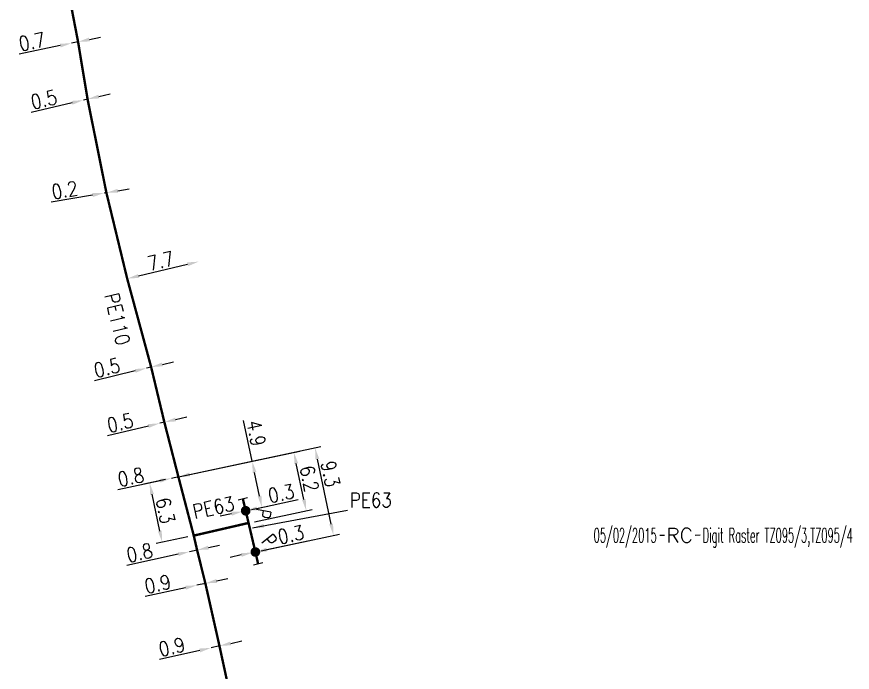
# Model space of a CAD drawing. Header units: millimetres. Extents: x 145011 to 146000, y 128282 to 128813.
# Drawn here: x 145451.4 to 145538.3, y 128474.4 to 128542.6 of the extents above; entities that cross this region are included whole.
import ezdxf
from ezdxf.enums import TextEntityAlignment as Align

# ---------------------------------------------------------------- set-up
doc = ezdxf.new("R2010")
doc.units = ezdxf.units.MM
doc.header["$PDMODE"] = 34
doc.linetypes.add('L_100_PE', pattern=[14, 10, -1.5, 1, -1.5])
doc.layers.get('0').update_dxf_attribs({"linetype": 'CONTINUOUS'})
doc.layers.get('DEFPOINTS').update_dxf_attribs({"linetype": 'CONTINUOUS'})
for name, color, linetype in [('L_140', 3, 'CONTINUOUS'), ('L_300', 7, 'CONTINUOUS'), ('L_340', 7, 'CONTINUOUS'), ('L_910', 7, 'CONTINUOUS')]:
    doc.layers.add(name, color=color, linetype=linetype)
doc.styles.add('G_ROMANS', font='ROMANS.SHX', dxfattribs={"width": 0.75})
doc.styles.get("Standard").update_dxf_attribs({"font": 'romans.shx', "width": 0.85})
doc.dimstyles.get("Standard").update_dxf_attribs({"dimtxt": 1.5, "dimasz": 1.2, "dimexe": 0.625, "dimexo": 0.625, "dimgap": 0.25, "dimtad": 1, "dimdec": 1, "dimzin": 0, "dimdsep": 46, "dimtxsty": 'Standard', "dimcen": -0.5, "dimadec": 0, "dimazin": 0, "dimtfac": 1, "dimtdec": 1, "dimtmove": 0, "dimatfit": 3, "dimfxl": 0, "dimtolj": 1, "dimtzin": 0, "dimarcsym": 0})

# ---------------------------------------------------------------- blocks, each defined once
blk = doc.blocks.new('L_340_07')
at = {"color": 0, "linetype": 'Continuous', "const_width": 0.25, "flags": 128}
blk.add_lwpolyline([(0, 0), (1.25, 0)], dxfattribs=at)
at = {"color": 0, "linetype": 'Continuous', "flags": 128}
blk.add_lwpolyline([(1.25, -0.5), (1.25, 0.5)], dxfattribs=at)
at = {"color": 0, "linetype": 'Continuous', "style": 'G_ROMANS', "width": 0.75, "flags": 3}
for tag, p in [('DEF_LEG', (0.723, -3.465)), ('DEF_COUP', (0.723, -5.965)), ('DEF_TYPE', (0.723, -8.465))]:
    blk.add_attdef(tag, text='', height=1.2, dxfattribs=at).set_placement(p, align=Align.MIDDLE)
blk = doc.blocks.new('L_300_12')
at = {"color": 0, "linetype": 'Continuous', "const_width": 0.497, "flags": 128}
blk.add_lwpolyline([(-0.252, 0, 1), (0.252, 0, 1)], format="xyb", close=True, dxfattribs=at)
at = {"color": 0, "linetype": 'Continuous', "style": 'G_ROMANS', "width": 0.75}
blk.add_text('P', height=1.5, dxfattribs=at).set_placement((0, 1.85), align=Align.MIDDLE)
at = {"color": 0, "linetype": 'Continuous', "style": 'G_ROMANS', "width": 0.75, "flags": 3}
for tag, p in [('DEF_LEG', (0, -5)), ('DEF_COUP', (0, -7.5)), ('DEF_TYPE', (0, -10))]:
    blk.add_attdef(tag, text='', height=1.2, dxfattribs=at).set_placement(p, align=Align.MIDDLE)
blk = doc.blocks.new('*D140')
at = {"layer": 'DEFPOINTS', "color": 0, "linetype": 'Continuous', "transparency": 16777216}
for p in [(145471.569, 128476.963), (145471.569, 128476.963), (145472.447, 128477.162)]:
    blk.add_point(p, dxfattribs=at)
at = {"layer": 'L_140', "color": 0, "linetype": 'Continuous', "lineweight": -2, "transparency": 16777216}
for p, q in [((145473.617, 128477.428), (145474.787, 128477.693)), ((145472.447, 128477.162), (145471.569, 128476.963)), ((145470.399, 128476.697), (145466.195, 128475.743))]:
    blk.add_line(p, q, dxfattribs=at)
at = {"layer": 'L_140', "color": 0, "linetype": 'Continuous', "transparency": 16777216}
for points in [[(145470.354, 128476.892), (145470.443, 128476.502), (145471.569, 128476.963)], [(145473.573, 128477.623), (145473.661, 128477.233), (145472.447, 128477.162)]]:
    blk.add_solid(points, dxfattribs=at)
at = {"layer": 'L_140', "color": 0, "linetype": 'Continuous', "transparency": 16777216, "insert": (145467.49, 128477.063), "char_height": 1.5, "attachment_point": 5, "rotation": 12.78547}
blk.add_mtext('\\A1;0.9', dxfattribs=at)
blk = doc.blocks.new('*D141')
at = {"layer": 'DEFPOINTS', "color": 0, "linetype": 'Continuous', "transparency": 16777216}
for p in [(145470.103, 128483.47), (145470.103, 128483.47), (145470.982, 128483.663)]:
    blk.add_point(p, dxfattribs=at)
at = {"layer": 'L_140', "color": 0, "linetype": 'Continuous', "lineweight": -2, "transparency": 16777216}
for p, q in [((145472.154, 128483.919), (145473.327, 128484.176)), ((145468.931, 128483.213), (145464.72, 128482.291)), ((145470.982, 128483.663), (145470.103, 128483.47))]:
    blk.add_line(p, q, dxfattribs=at)
at = {"layer": 'L_140', "color": 0, "linetype": 'Continuous', "transparency": 16777216}
for points in [[(145472.112, 128484.115), (145472.197, 128483.724), (145470.982, 128483.663)], [(145468.888, 128483.409), (145468.974, 128483.018), (145470.103, 128483.47)]]:
    blk.add_solid(points, dxfattribs=at)
at = {"layer": 'L_140', "color": 0, "linetype": 'Continuous', "transparency": 16777216, "insert": (145466.025, 128483.6), "char_height": 1.5, "attachment_point": 5, "rotation": 12.35605}
blk.add_mtext('\\A1;0.9', dxfattribs=at)
blk = doc.blocks.new('*D142')
at = {"layer": 'DEFPOINTS', "color": 0, "linetype": 'Continuous', "transparency": 16777216}
for p in [(145469.339, 128486.956), (145469.339, 128486.956), (145470.12, 128487.127)]:
    blk.add_point(p, dxfattribs=at)
at = {"layer": 'L_140', "color": 0, "linetype": 'Continuous', "lineweight": -2, "transparency": 16777216}
for p, q in [((145471.293, 128487.384), (145472.465, 128487.641)), ((145468.167, 128486.699), (145462.808, 128485.525)), ((145470.12, 128487.127), (145469.339, 128486.956))]:
    blk.add_line(p, q, dxfattribs=at)
at = {"layer": 'L_140', "color": 0, "linetype": 'Continuous', "transparency": 16777216}
for points in [[(145471.25, 128487.579), (145471.335, 128487.189), (145470.12, 128487.127)], [(145468.124, 128486.895), (145468.21, 128486.504), (145469.339, 128486.956)]]:
    blk.add_solid(points, dxfattribs=at)
at = {"layer": 'L_140', "color": 0, "linetype": 'Continuous', "transparency": 16777216, "insert": (145464.143, 128486.841), "char_height": 1.5, "attachment_point": 5, "rotation": 12.35728}
blk.add_mtext('\\A1;0.8', dxfattribs=at)
blk = doc.blocks.new('*D143')
at = {"layer": 'DEFPOINTS', "color": 0, "linetype": 'Continuous', "transparency": 16777216}
for p in [(145467.442, 128494.58), (145467.442, 128494.58), (145468.176, 128494.736)]:
    blk.add_point(p, dxfattribs=at)
at = {"layer": 'L_140', "color": 0, "linetype": 'Continuous', "lineweight": -2, "transparency": 16777216}
for p, q in [((145469.35, 128494.985), (145470.523, 128495.234)), ((145466.268, 128494.331), (145461.885, 128493.401)), ((145468.176, 128494.736), (145467.442, 128494.58))]:
    blk.add_line(p, q, dxfattribs=at)
at = {"layer": 'L_140', "color": 0, "linetype": 'Continuous', "transparency": 16777216}
for points in [[(145469.308, 128495.18), (145469.391, 128494.789), (145468.176, 128494.736)], [(145466.227, 128494.527), (145466.31, 128494.135), (145467.442, 128494.58)]]:
    blk.add_solid(points, dxfattribs=at)
at = {"layer": 'L_140', "color": 0, "linetype": 'Continuous', "transparency": 16777216, "insert": (145463.229, 128494.708), "char_height": 1.5, "attachment_point": 5, "rotation": 11.98191}
blk.add_mtext('\\A1;0.8', dxfattribs=at)
blk = doc.blocks.new('*D144')
at = {"layer": 'DEFPOINTS', "color": 0, "linetype": 'Continuous', "transparency": 16777216}
for p in [(145466.228, 128500.301), (145466.228, 128500.301), (145466.714, 128500.417)]:
    blk.add_point(p, dxfattribs=at)
at = {"layer": 'L_140', "color": 0, "linetype": 'Continuous', "lineweight": -2, "transparency": 16777216}
for p, q in [((145466.714, 128500.417), (145466.228, 128500.301)), ((145467.881, 128500.697), (145469.048, 128500.977)), ((145465.061, 128500.021), (145460.81, 128499.003))]:
    blk.add_line(p, q, dxfattribs=at)
at = {"layer": 'L_140', "color": 0, "linetype": 'Continuous', "transparency": 16777216}
for points in [[(145465.014, 128500.216), (145465.108, 128499.827), (145466.228, 128500.301)], [(145467.835, 128500.892), (145467.928, 128500.503), (145466.714, 128500.417)]]:
    blk.add_solid(points, dxfattribs=at)
at = {"layer": 'L_140', "color": 0, "linetype": 'Continuous', "transparency": 16777216, "insert": (145462.119, 128500.345), "char_height": 1.5, "attachment_point": 5, "rotation": 13.47345}
blk.add_mtext('\\A1;0.5', dxfattribs=at)
blk = doc.blocks.new('*D145')
at = {"layer": 'DEFPOINTS', "color": 0, "linetype": 'Continuous', "transparency": 16777216}
for p in [(145464.856, 128506.028), (145464.856, 128506.028), (145465.342, 128506.144)]:
    blk.add_point(p, dxfattribs=at)
at = {"layer": 'L_140', "color": 0, "linetype": 'Continuous', "lineweight": -2, "transparency": 16777216}
for p, q in [((145466.509, 128506.424), (145467.676, 128506.704)), ((145463.689, 128505.748), (145459.438, 128504.73)), ((145465.342, 128506.144), (145464.856, 128506.028))]:
    blk.add_line(p, q, dxfattribs=at)
at = {"layer": 'L_140', "color": 0, "linetype": 'Continuous', "transparency": 16777216}
for points in [[(145466.463, 128506.619), (145466.556, 128506.23), (145465.342, 128506.144)], [(145463.642, 128505.943), (145463.736, 128505.554), (145464.856, 128506.028)]]:
    blk.add_solid(points, dxfattribs=at)
at = {"layer": 'L_140', "color": 0, "linetype": 'Continuous', "transparency": 16777216, "insert": (145460.747, 128506.072), "char_height": 1.5, "attachment_point": 5, "rotation": 13.47211}
blk.add_mtext('\\A1;0.5', dxfattribs=at)
blk = doc.blocks.new('*D146')
at = {"layer": 'DEFPOINTS', "color": 0, "linetype": 'Continuous', "transparency": 16777216}
for p in [(145470.292, 128517.104), (145470.292, 128517.104), (145462.85, 128515.334)]:
    blk.add_point(p, dxfattribs=at)
at = {"layer": 'L_140', "color": 0, "linetype": 'Continuous', "lineweight": -2, "transparency": 16777216}
blk.add_line((145464.017, 128515.612), (145469.125, 128516.826), dxfattribs=at)
at = {"layer": 'L_140', "color": 0, "linetype": 'Continuous', "transparency": 16777216}
for points in [[(145469.078, 128517.021), (145469.171, 128516.632), (145470.292, 128517.104)], [(145463.971, 128515.806), (145464.063, 128515.417), (145462.85, 128515.334)]]:
    blk.add_solid(points, dxfattribs=at)
at = {"layer": 'L_140', "color": 0, "linetype": 'Continuous', "transparency": 16777216, "insert": (145466.339, 128517.192), "char_height": 1.5, "attachment_point": 5, "rotation": 13.37896}
blk.add_mtext('\\A1;7.7', dxfattribs=at)
blk = doc.blocks.new('*D147')
at = {"layer": 'DEFPOINTS', "color": 0, "linetype": 'Continuous', "transparency": 16777216}
for p in [(145460.439, 128524.223), (145460.439, 128524.223), (145460.686, 128524.265)]:
    blk.add_point(p, dxfattribs=at)
at = {"layer": 'L_140', "color": 0, "linetype": 'Continuous', "lineweight": -2, "transparency": 16777216}
for p, q in [((145460.335, 128524.839), (145460.335, 128524.839)), ((145460.582, 128524.881), (145460.582, 128524.881)), ((145461.869, 128524.464), (145463.052, 128524.663)), ((145459.256, 128524.024), (145454.945, 128523.298)), ((145460.686, 128524.265), (145460.439, 128524.223))]:
    blk.add_line(p, q, dxfattribs=at)
at = {"layer": 'L_140', "color": 0, "linetype": 'Continuous', "transparency": 16777216}
for points in [[(145461.836, 128524.661), (145461.902, 128524.267), (145460.686, 128524.265)], [(145459.222, 128524.221), (145459.289, 128523.826), (145460.439, 128524.223)]]:
    blk.add_solid(points, dxfattribs=at)
at = {"layer": 'L_140', "color": 0, "linetype": 'Continuous', "transparency": 16777216, "insert": (145456.343, 128524.547), "char_height": 1.5, "attachment_point": 5, "rotation": 9.56157}
blk.add_mtext('\\A1;0.2', dxfattribs=at)
blk = doc.blocks.new('*D148')
at = {"layer": 'DEFPOINTS', "color": 0, "linetype": 'Continuous', "transparency": 16777216}
for p in [(145458.289, 128533.887), (145458.289, 128533.887), (145458.727, 128533.99)]:
    blk.add_point(p, dxfattribs=at)
at = {"layer": 'L_140', "color": 0, "linetype": 'Continuous', "lineweight": -2, "transparency": 16777216}
for p, q in [((145459.895, 128534.265), (145461.063, 128534.54)), ((145457.121, 128533.612), (145452.866, 128532.611)), ((145458.727, 128533.99), (145458.289, 128533.887))]:
    blk.add_line(p, q, dxfattribs=at)
at = {"layer": 'L_140', "color": 0, "linetype": 'Continuous', "transparency": 16777216}
for points in [[(145459.849, 128534.46), (145459.941, 128534.07), (145458.727, 128533.99)], [(145457.075, 128533.807), (145457.167, 128533.417), (145458.289, 128533.887)]]:
    blk.add_solid(points, dxfattribs=at)
at = {"layer": 'L_140', "color": 0, "linetype": 'Continuous', "transparency": 16777216, "insert": (145454.18, 128533.947), "char_height": 1.5, "attachment_point": 5, "rotation": 13.24413}
blk.add_mtext('\\A1;0.5', dxfattribs=at)
blk = doc.blocks.new('*D149')
at = {"layer": 'DEFPOINTS', "color": 0, "linetype": 'Continuous', "transparency": 16777216}
for p in [(145457.055, 128539.802), (145457.055, 128539.802), (145457.74, 128539.945)]:
    blk.add_point(p, dxfattribs=at)
at = {"layer": 'L_140', "color": 0, "linetype": 'Continuous', "lineweight": -2, "transparency": 16777216}
for p, q in [((145458.915, 128540.19), (145460.089, 128540.435)), ((145455.88, 128539.556), (145451.601, 128538.663)), ((145457.74, 128539.945), (145457.055, 128539.802))]:
    blk.add_line(p, q, dxfattribs=at)
at = {"layer": 'L_140', "color": 0, "linetype": 'Continuous', "transparency": 16777216}
for points in [[(145458.874, 128540.386), (145458.956, 128539.994), (145457.74, 128539.945)], [(145455.839, 128539.752), (145455.921, 128539.361), (145457.055, 128539.802)]]:
    blk.add_solid(points, dxfattribs=at)
at = {"layer": 'L_140', "color": 0, "linetype": 'Continuous', "transparency": 16777216, "insert": (145452.949, 128539.966), "char_height": 1.5, "attachment_point": 5, "rotation": 11.79306}
blk.add_mtext('\\A1;0.7', dxfattribs=at)
blk = doc.blocks.new('*D154')
at = {"layer": 'DEFPOINTS', "color": 0, "linetype": 'Continuous', "transparency": 16777216}
for p in [(145467.442, 128494.58), (145465.183, 128494.101), (145469.773, 128488.631)]:
    blk.add_point(p, dxfattribs=at)
at = {"layer": 'L_140', "color": 0, "linetype": 'Continuous', "lineweight": -2, "transparency": 16777216}
for p, q in [((145466.831, 128494.45), (145464.572, 128493.971)), ((145466.243, 128489.108), (145465.432, 128492.927)), ((145469.162, 128488.501), (145465.88, 128487.805))]:
    blk.add_line(p, q, dxfattribs=at)
at = {"layer": 'L_140', "color": 0, "linetype": 'Continuous', "transparency": 16777216}
for points in [[(145465.628, 128492.968), (145465.237, 128492.885), (145465.183, 128494.101)], [(145466.438, 128489.15), (145466.047, 128489.067), (145466.492, 128487.935)]]:
    blk.add_solid(points, dxfattribs=at)
at = {"layer": 'L_140', "color": 0, "linetype": 'Continuous', "transparency": 16777216, "insert": (145466.816, 128491.225), "char_height": 1.5, "attachment_point": 5, "rotation": 281.98191}
blk.add_mtext('\\A1;6.3', dxfattribs=at)
blk = doc.blocks.new('*D155')
at = {"layer": 'DEFPOINTS', "color": 0, "linetype": 'Continuous', "transparency": 16777216}
for p in [(145482.385, 128497.751), (145467.442, 128494.58), (145476.184, 128486.928)]:
    blk.add_point(p, dxfattribs=at)
at = {"layer": 'L_300', "color": 0, "linetype": 'Continuous', "lineweight": -2, "transparency": 16777216}
for p, q in [((145468.053, 128494.71), (145482.997, 128497.881)), ((145484.067, 128489.828), (145482.634, 128496.577)), ((145476.795, 128487.058), (145484.927, 128488.784))]:
    blk.add_line(p, q, dxfattribs=at)
at = {"layer": 'L_300', "color": 0, "linetype": 'Continuous', "transparency": 16777216}
for points in [[(145482.83, 128496.619), (145482.439, 128496.536), (145482.385, 128497.751)], [(145484.262, 128489.869), (145483.871, 128489.786), (145484.316, 128488.654)]]:
    blk.add_solid(points, dxfattribs=at)
at = {"layer": 'L_300', "color": 0, "linetype": 'Continuous', "transparency": 16777216, "insert": (145483.984, 128495.034), "char_height": 1.5, "attachment_point": 5, "rotation": 281.98191}
blk.add_mtext('\\A1;9.3', dxfattribs=at)
blk = doc.blocks.new('*D156')
at = {"layer": 'DEFPOINTS', "color": 0, "linetype": 'Continuous', "transparency": 16777216}
for p in [(145480.189, 128497.285), (145467.442, 128494.58), (145475.473, 128489.946)]:
    blk.add_point(p, dxfattribs=at)
at = {"layer": 'L_140', "color": 0, "linetype": 'Continuous', "lineweight": -2, "transparency": 16777216}
for p, q in [((145468.053, 128494.71), (145480.8, 128497.415)), ((145481.227, 128492.394), (145480.438, 128496.111)), ((145476.084, 128490.076), (145482.087, 128491.35))]:
    blk.add_line(p, q, dxfattribs=at)
at = {"layer": 'L_140', "color": 0, "linetype": 'Continuous', "transparency": 16777216}
for points in [[(145480.633, 128496.153), (145480.242, 128496.07), (145480.189, 128497.285)], [(145481.422, 128492.436), (145481.031, 128492.353), (145481.476, 128491.22)]]:
    blk.add_solid(points, dxfattribs=at)
at = {"layer": 'L_140', "color": 0, "linetype": 'Continuous', "transparency": 16777216, "insert": (145481.791, 128494.551), "char_height": 1.5, "attachment_point": 5, "rotation": 281.98191}
blk.add_mtext('\\A1;6.2', dxfattribs=at)
blk = doc.blocks.new('*D157')
at = {"layer": 'DEFPOINTS', "color": 0, "linetype": 'Continuous', "transparency": 16777216}
for p in [(145475.85, 128496.364), (145467.442, 128494.58), (145475.174, 128491.212)]:
    blk.add_point(p, dxfattribs=at)
at = {"layer": 'L_300', "color": 0, "linetype": 'Continuous', "lineweight": -2, "transparency": 16777216}
for p, q in [((145475.85, 128496.364), (145474.956, 128500.581)), ((145468.053, 128494.71), (145476.462, 128496.494)), ((145476.619, 128492.745), (145476.1, 128495.191)), ((145475.786, 128491.342), (145477.479, 128491.701))]:
    blk.add_line(p, q, dxfattribs=at)
at = {"layer": 'L_300', "color": 0, "linetype": 'Continuous', "transparency": 16777216}
for points in [[(145476.295, 128495.232), (145475.904, 128495.149), (145475.85, 128496.364)], [(145476.814, 128492.787), (145476.423, 128492.704), (145476.868, 128491.571)]]:
    blk.add_solid(points, dxfattribs=at)
at = {"layer": 'L_300', "color": 0, "linetype": 'Continuous', "transparency": 16777216, "insert": (145476.257, 128499.267), "char_height": 1.5, "attachment_point": 5, "rotation": 281.98191}
blk.add_mtext('\\A1;4.9', dxfattribs=at)
blk = doc.blocks.new('*D158')
at = {"layer": 'DEFPOINTS', "color": 0, "linetype": 'Continuous', "transparency": 16777216}
for p in [(145475.891, 128486.866), (145475.891, 128486.866), (145476.184, 128486.928)]:
    blk.add_point(p, dxfattribs=at)
at = {"layer": 'L_300', "color": 0, "linetype": 'Continuous', "lineweight": -2, "transparency": 16777216}
for p, q in [((145477.358, 128487.177), (145481.634, 128488.085)), ((145474.717, 128486.617), (145473.543, 128486.368)), ((145475.891, 128486.866), (145476.184, 128486.928))]:
    blk.add_line(p, q, dxfattribs=at)
at = {"layer": 'L_300', "color": 0, "linetype": 'Continuous', "transparency": 16777216}
for points in [[(145477.316, 128487.373), (145477.399, 128486.982), (145476.184, 128486.928)], [(145474.675, 128486.812), (145474.758, 128486.421), (145475.891, 128486.866)]]:
    blk.add_solid(points, dxfattribs=at)
at = {"layer": 'L_300', "color": 0, "linetype": 'Continuous', "transparency": 16777216, "insert": (145479.875, 128488.734), "char_height": 1.5, "attachment_point": 5, "rotation": 11.98191}
blk.add_mtext('\\A1;0.3', dxfattribs=at)
blk = doc.blocks.new('*D159')
at = {"layer": 'DEFPOINTS', "color": 0, "linetype": 'Continuous', "transparency": 16777216}
for p in [(145474.881, 128491.15), (145474.881, 128491.15), (145475.174, 128491.212)]:
    blk.add_point(p, dxfattribs=at)
at = {"layer": 'L_300', "color": 0, "linetype": 'Continuous', "lineweight": -2, "transparency": 16777216}
for p, q in [((145476.348, 128491.461), (145480.624, 128492.368)), ((145473.707, 128490.9), (145472.533, 128490.651)), ((145474.881, 128491.15), (145475.174, 128491.212))]:
    blk.add_line(p, q, dxfattribs=at)
at = {"layer": 'L_300', "color": 0, "linetype": 'Continuous', "transparency": 16777216}
for points in [[(145476.306, 128491.657), (145476.39, 128491.265), (145475.174, 128491.212)], [(145473.665, 128491.096), (145473.748, 128490.705), (145474.881, 128491.15)]]:
    blk.add_solid(points, dxfattribs=at)
at = {"layer": 'L_300', "color": 0, "linetype": 'Continuous', "transparency": 16777216, "insert": (145478.865, 128493.017), "char_height": 1.5, "attachment_point": 5, "rotation": 11.98191}
blk.add_mtext('\\A1;0.3', dxfattribs=at)
blk = doc.blocks.new('GIS_MODF')
at = {"color": 0, "linetype": 'Continuous', "flags": 128}
for points in [[(-2.176, -0.014), (-1.676, -0.014)], [(1.519, -0.014), (2.019, -0.014)]]:
    blk.add_lwpolyline(points, dxfattribs=at)
at = {"color": 0, "linetype": 'Continuous', "width": 0.5}
blk.add_attdef('DATE', text='', height=1.5, dxfattribs=at).set_placement((-2.502, -0.798), align=Align.RIGHT)
at = {"color": 0, "linetype": 'Continuous', "width": 1.771291}
blk.add_attdef('USER', text='', height=1.5, dxfattribs=at).set_placement((-1.507, -0.798), (1.276, -0.798), align=Align.FIT)
at = {"color": 0, "linetype": 'Continuous', "width": 0.5}
blk.add_attdef('DESC', (2.289, -0.798), '', height=1.5, dxfattribs=at)

msp = doc.modelspace()

# ---------------------------------------------------------------- linework, layer by layer
at = {"layer": 'L_140', "linetype": 'L_100_PE', "const_width": 0.25}
msp.add_lwpolyline([(145474.598, 128467.235), (145472.447, 128477.162), (145470.982, 128483.663), (145470.12, 128487.127), (145469.773, 128488.631), (145468.176, 128494.736), (145466.714, 128500.417), (145465.342, 128506.144), (145462.85, 128515.334), (145460.686, 128524.265), (145458.727, 128533.99), (145457.74, 128539.945), (145456.803, 128544.801)], dxfattribs=at)
at = {"layer": 'L_140', "linetype": 'L_100_PE', "flags": 128}
msp.add_lwpolyline([(145475.174, 128491.212, 0.25, 0.25, 0), (145475.473, 128489.946, 0.25, 0.25, 0), (145476.184, 128486.928, 0, 0, 0)], format="xyseb", dxfattribs=at)
at = {"layer": 'L_140', "linetype": 'L_100_PE', "const_width": 0.25, "flags": 128}
msp.add_lwpolyline([(145469.773, 128488.631), (145475.473, 128489.946)], dxfattribs=at)

# ---------------------------------------------------------------- block references
at = {"layer": 'L_300'}
for p, rotation in [((145475.174, 128491.212), 260.1730485507433), ((145476.184, 128486.928), 308.0894980826666)]:
    msp.add_blockref('L_300_12', p, dxfattribs=dict(at, rotation=rotation))
at = {"layer": 'L_340'}
for p, rotation in [((145475.174, 128491.212), 103.2656333892032), ((145476.184, 128486.928), 282.968986878869)]:
    msp.add_blockref('L_340_07', p, dxfattribs=dict(at, rotation=rotation))
at = {"layer": 'L_910'}
ref = msp.add_blockref('GIS_MODF', (145520.424, 128488.705), dxfattribs=dict(at, rotation=0.08336812975722195))
ref.add_attrib('DATE', '05/02/2015', dxfattribs={"layer": '0', "color": 0, "linetype": 'Continuous', "height": 1.5, "width": 0.5}).set_placement((145517.923, 128487.903), align=Align.RIGHT)
ref.add_attrib('USER', 'RC', dxfattribs={"layer": '0', "color": 0, "linetype": 'Continuous', "height": 1.5, "rotation": 0.08337, "width": 0.99919}).set_placement((145518.918, 128487.905), (145521.702, 128487.909), align=Align.FIT)
ref.add_attrib('DESC', 'Digit Raster TZ095/3,TZ095/4', (145522.714, 128487.91), dxfattribs={"layer": '0', "color": 0, "linetype": 'Continuous', "height": 1.5, "width": 0.5})

# ---------------------------------------------------------------- texts
at = {"layer": 'L_140', "linetype": 'Continuous', "width": 0.85}
msp.add_text('PE110', height=1.5, rotation=283.44786, dxfattribs=at).set_placement((145460.473, 128513.612))
at = {"layer": 'L_140', "linetype": 'L_100_PE', "width": 0.85}
msp.add_text('PE63', height=1.5, rotation=11.98191, dxfattribs=at).set_placement((145469.839, 128490.365))
at = {"layer": 'L_140', "linetype": 'Continuous', "insert": (145486.003, 128493.069), "char_height": 1.5, "attachment_point": 1}
msp.add_mtext('\\A1;PE63', dxfattribs=at)

# ---------------------------------------------------------------- dimensions: what is measured, and where the dimension line sits
at = {"layer": 'L_140', "linetype": 'Continuous'}
for base, p1, p2, angle, picture, middle in [((145457.055, 128539.802), (145457.74, 128539.945), (145457.055, 128539.802), 11.79306, '*D149', (145453.153, 128538.987)), ((145458.289, 128533.887), (145458.727031233, 128533.99009529), (145458.289, 128533.887), 13.244128753, '*D148', (145454.409294793, 128532.973870286)), ((145460.439, 128524.223), (145460.6855, 128524.2645), (145460.439, 128524.223), 9.56157, '*D147', (145456.5087, 128523.5609)), ((145470.292, 128517.104), (145462.85, 128515.334), (145470.292, 128517.104), 193.37896, '*D146', (145466.571, 128516.219)), ((145464.856, 128506.028), (145465.342, 128506.144), (145464.856, 128506.028), 13.47211, '*D145', (145460.98, 128505.099)), ((145466.228, 128500.301), (145466.714, 128500.417), (145466.228, 128500.301), 13.47345, '*D144', (145462.352, 128499.372)), ((145480.189, 128497.285), (145475.473, 128489.946), (145467.442, 128494.58), 281.98191, '*D156', (145480.813, 128494.344)), ((145467.442, 128494.58), (145468.176, 128494.736), (145467.442, 128494.58), 11.98191, '*D143', (145463.437, 128493.73)), ((145465.183, 128494.101), (145469.773, 128488.631), (145467.442, 128494.58), 281.98191, '*D154', (145465.838, 128491.018)), ((145469.339, 128486.956), (145470.12, 128487.127), (145469.339, 128486.956), 12.35728, '*D142', (145464.357, 128485.865)), ((145470.103, 128483.47), (145470.982, 128483.663), (145470.103, 128483.47), 12.35605, '*D141', (145466.239, 128482.624)), ((145471.569, 128476.963), (145472.447, 128477.162), (145471.569, 128476.963), 12.78547, '*D140', (145467.712, 128476.088))]:
    dim = msp.add_linear_dim(base=base, p1=p1, p2=p2, angle=angle, dimstyle='Standard', dxfattribs=at)
    dim.commit()
    dim.dimension.update_dxf_attribs({"geometry": picture, "text_midpoint": middle, "dimtype": 160})
at = {"layer": 'L_300', "linetype": 'Continuous'}
for base, p1, p2, angle, picture, middle in [((145475.85, 128496.364), (145475.174, 128491.212), (145467.442, 128494.58), 281.98191, '*D157', (145475.278, 128499.06)), ((145482.385, 128497.751), (145476.184, 128486.928), (145467.442, 128494.58), 281.98191, '*D155', (145483.006, 128494.826)), ((145474.881, 128491.15), (145475.174, 128491.212), (145474.881, 128491.15), 11.98191, '*D159', (145479.073, 128492.039)), ((145475.891, 128486.866), (145476.184, 128486.928), (145475.891, 128486.866), 11.98191, '*D158', (145480.083, 128487.756))]:
    dim = msp.add_linear_dim(base=base, p1=p1, p2=p2, angle=angle, dimstyle='Standard', dxfattribs=at)
    dim.commit()
    dim.dimension.update_dxf_attribs({"geometry": picture, "text_midpoint": middle, "dimtype": 160})

# ---------------------------------------------------------------- leaders
at = {"layer": 'L_140', "linetype": 'Continuous'}
msp.add_leader([(145475.879, 128489.428), (145485.753, 128491.289)], dimstyle='Standard', dxfattribs=at)

doc.saveas('drawing.dxf')
